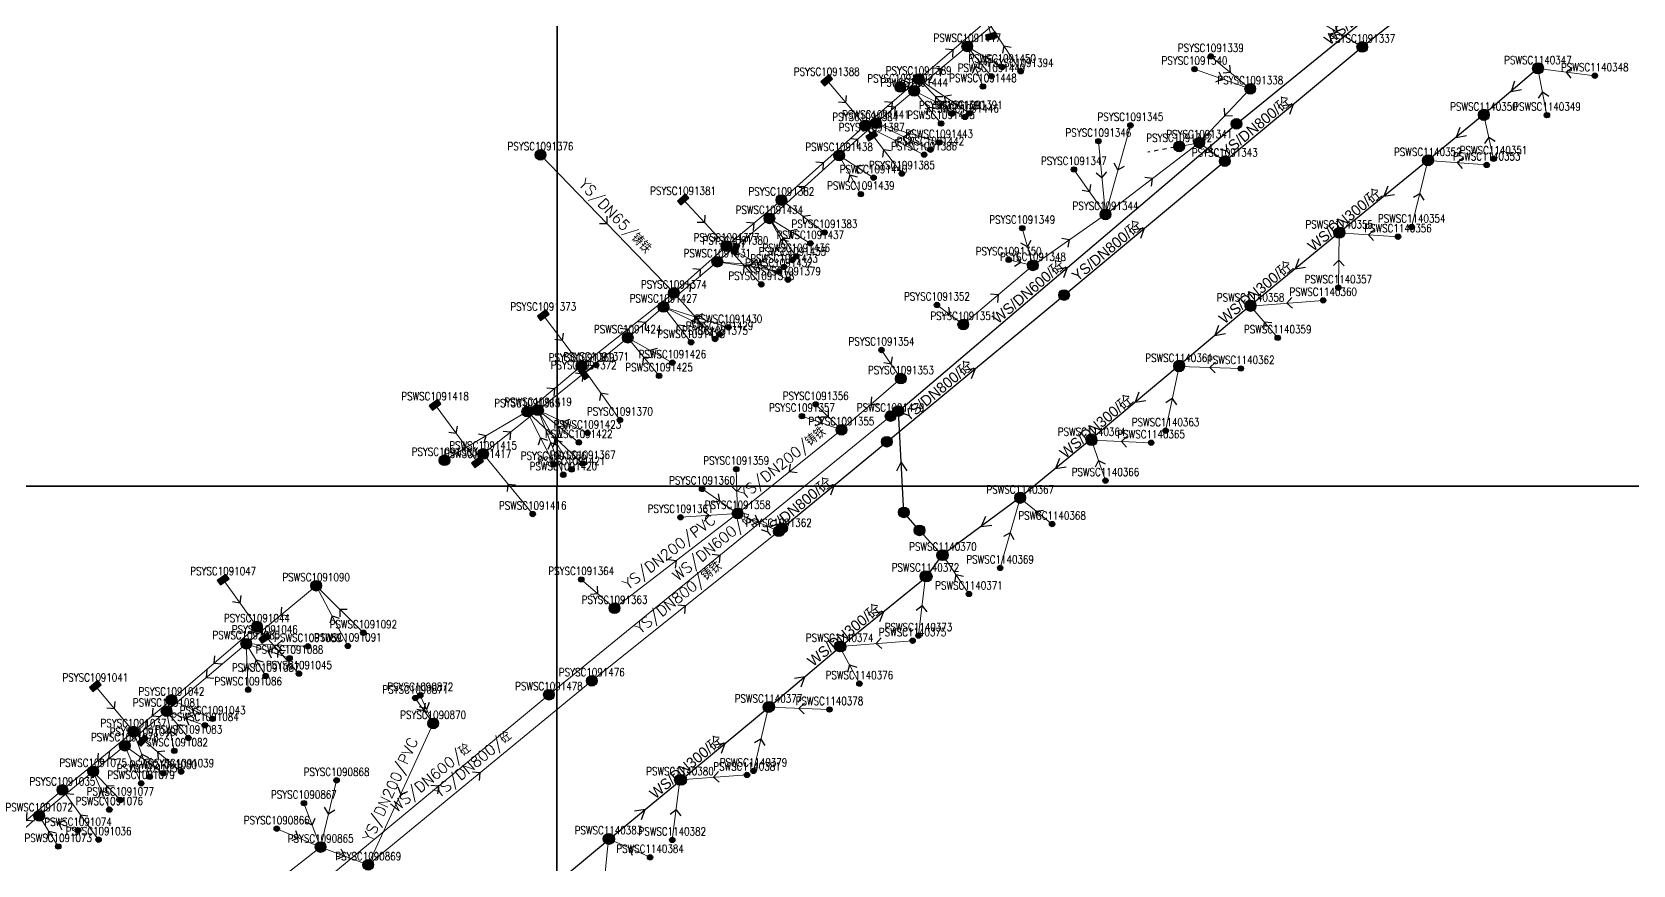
# Model space of a CAD drawing. Extents: x 3276 to 4026, y 1643 to 2176.
# Drawn here: x 3726.6 to 3876.6, y 1857.3 to 1935.4 of the extents above; entities that cross this region are included whole.
import ezdxf
from ezdxf.enums import TextEntityAlignment as Align

# ---------------------------------------------------------------- set-up
doc = ezdxf.new("R2010")
doc.units = 0
doc.linetypes.add('PDashed1', pattern=[3, 1, -1, 1])
doc.linetypes.add('PLine1', pattern=[200, 100, 100])
doc.layers.get('0').update_dxf_attribs({"linetype": 'CONTINUOUS'})
for name, color, linetype, true_color in [('WSANNEXE2', 7, 'CONTINUOUS', 0x7f0000), ('WSLINE', 7, 'CONTINUOUS', 0x7f0000), ('WSPOINT', 7, 'CONTINUOUS', 0x7f0000), ('WSPTEXT', 7, 'CONTINUOUS', 0x7f0000), ('WSZYTEXT', 7, 'CONTINUOUS', 0x7f0000), ('YSANNEXE2', 7, 'CONTINUOUS', 0x7f0000), ('YSLINE', 7, 'CONTINUOUS', 0x7f0000), ('YSPOINT', 7, 'CONTINUOUS', 0x7f0000), ('YSPTEXT', 7, 'CONTINUOUS', 0x7f0000), ('YSZYTEXT', 7, 'CONTINUOUS', 0x7f0000)]:
    doc.layers.add(name, color=color, linetype=linetype, true_color=true_color)
doc.layers.add('市政管线', color=3, linetype='CONTINUOUS')
doc.layers.add('接图表', color=7, linetype='CONTINUOUS')
doc.styles.add('bztxt', font='Romans.shx', dxfattribs={"bigfont": 'hztxt.shx'})
doc.styles.add('FZXDX', font='', dxfattribs={"width": 0.8})
doc.styles.add('pltxt', font='romans.shx', dxfattribs={"width": 0.8, "height": 0.75, "bigfont": 'hztxt.shx'})
doc.styles.get('FZXDX').set_extended_font_data('FZXiDengXian-Z06S')

# ---------------------------------------------------------------- blocks, each defined once
blk = doc.blocks.new('4301')
blk.add_hatch(color=255).paths.add_polyline_path([(-0.5, 0, 1), (0.5, 0, 1)])
for p, q in [((-0.5, 0), (0.5, 0)), ((0, 0.5), (0, -0.5))]:
    blk.add_line(p, q)
blk.add_circle((0, 0), 0.5)
blk = doc.blocks.new('4323')
blk.add_hatch(color=256).paths.add_polyline_path([(-0.25, 0, 1), (0.25, 0, 1)])
blk.add_circle((0, 0), 0.25)
blk = doc.blocks.new('4414')
blk.add_hatch(color=255).paths.add_polyline_path([(0.25, 0, 1), (-0.25, 0, 1)])
blk.add_circle((0, 0), 0.25)
blk = doc.blocks.new('4302')
blk.add_hatch(color=255).paths.add_polyline_path([(-0.25, 0.5), (-0.25, -0.5), (0.25, -0.5), (0.25, 0.5)])
for p, q in [((-0.25, 0.1665), (0.25, 0.1665)), ((-0.25, -0.1665), (0.25, -0.1665))]:
    blk.add_line(p, q)
blk.add_lwpolyline([(0.25, -0.5), (0.25, 0.5), (-0.25, 0.5), (-0.25, -0.5)], close=True)
blk = doc.blocks.new('4413')
h = blk.add_hatch(color=255)
edge = h.paths.add_edge_path()
edge.add_arc((0, 0), 0.5, 0, 360)
for p, q in [((0.5, 0), (0.8, 0)), ((1.2, 0), (1.6, 0)), ((2, 0), (2.4, 0)), ((2.8, 0), (3, 0))]:
    blk.add_line(p, q)
blk.add_circle((0, 0), 0.5)
blk.add_circle((0, 0), 0.5)
blk = doc.blocks.new('4308')
blk.add_hatch(color=255).paths.add_polyline_path([(-0.5, 0, 1), (0.5, 0, 1)])
for p, q in [((-0.5, 0), (0.5, 0)), ((0, 0.5), (0, -0.5))]:
    blk.add_line(p, q)
blk.add_circle((0, 0), 0.5)
blk = doc.blocks.new('4411')
blk.add_hatch(color=255).paths.add_polyline_path([(0.25, 0, 1), (-0.25, 0, 1)])
blk.add_circle((0, 0), 0.25)
blk = doc.blocks.new('4307')
blk.add_hatch(color=255).paths.add_polyline_path([(-0.5, 0, 1), (0.5, 0, 1)])
for p, q in [((-0.5, 0), (0.5, 0)), ((0, 0.5), (0, -0.5))]:
    blk.add_line(p, q)
blk.add_circle((0, 0), 0.5)
blk = doc.blocks.new('lx')
for q in [(-0.5, 0.5), (-0.5, -0.5)]:
    blk.add_line((0, 0), q)
blk = doc.blocks.new('4305')
blk.add_hatch(color=255).paths.add_polyline_path([(-0.5, 0, 1), (0.5, 0, 1)])
for p, q in [((-0.5, 0), (0.5, 0)), ((0, 0.5), (0, -0.5))]:
    blk.add_line(p, q)
blk.add_circle((0, 0), 0.5)
blk = doc.blocks.new('PSD')
for p, q in [((0, 0), (-0.866, 0.5)), ((-0.866, -0.5), (0, 0))]:
    blk.add_line(p, q)

msp = doc.modelspace()

# ---------------------------------------------------------------- linework, layer by layer
at = {"layer": 'WSLINE', "linetype": 'PLine1', "lineweight": 20, "ltscale": 0.5}
for p, q in [((3814.22, 1934.03, 1890.84), (3820.74, 1939.48, 1890.75)), ((3809.25, 1929.86, 1890.89), (3814.22, 1934.03, 1890.84)), ((3815.69, 1930.27, 1891.04), (3814.22, 1934.03, 1891.08)), ((3816.49, 1931.22, 1891.07), (3814.22, 1934.03, 1891.12)), ((3817.49, 1932.1, 1891.2), (3814.22, 1934.03, 1891.3)), ((3873.02, 1931.28, 1890.42), (3867.69, 1931.95, 1890.16)), ((3868.54, 1927.59, 1890.42), (3867.69, 1931.95, 1890.09)), ((3805.66, 1926.84, 1890.86), (3809.25, 1929.86, 1890.87)), ((3811.76, 1926.81, 1891.06), (3809.25, 1929.86, 1891.16)), ((3814.01, 1927.42, 1891.04), (3809.25, 1929.86, 1891.13)), ((3802.21, 1923.81, 1890.91), (3805.66, 1926.84, 1890.87)), ((3810.77, 1924.35, 1891.05), (3805.66, 1926.84, 1891.13)), ((3811.6, 1925.03, 1891.07), (3805.66, 1926.84, 1891.15)), ((3863.53, 1923.5, 1890.3), (3862.63, 1927.59, 1890.09)), ((3795.68, 1917.92, 1890.93), (3802.21, 1923.81, 1890.89)), ((3804.25, 1920.19, 1891.09), (3802.21, 1923.81, 1891.16)), ((3805.44, 1921.73, 1891.08), (3802.21, 1923.81, 1891.14)), ((3855.86, 1917.11, 1890.79), (3857.37, 1923.34, 1890.64)), ((3862.89, 1922.93, 1890.31), (3857.37, 1923.34, 1890.15)), ((3790.8, 1913.86, 1890.9), (3795.68, 1917.92, 1890.94)), ((3797.83, 1914.02, 1891.08), (3795.68, 1917.92, 1891.03)), ((3798.2, 1914.36, 1891.09), (3795.68, 1917.92, 1891.05)), ((3799.52, 1915.58, 1891.26), (3795.68, 1917.92, 1891.3)), ((3848.99, 1911.42, 1890.37), (3849.07, 1916.56, 1890.14)), ((3854.58, 1916.2, 1890.4), (3849.07, 1916.56, 1890.14)), ((3785.75, 1909.62, 1890.81), (3790.8, 1913.86, 1890.77)), ((3796.57, 1912.96, 1890.97), (3790.8, 1913.86, 1891.01)), ((3797.05, 1913.36, 1890.92), (3790.8, 1913.86, 1890.95)), ((3847.57, 1910.24, 1890.57), (3840.77, 1909.71, 1890.39)), ((3843.31, 1906.73, 1890.39), (3840.77, 1909.71, 1890.17)), ((3782.4, 1906.74, 1891.01), (3785.75, 1909.62, 1890.95)), ((3788.34, 1906.3, 1890.93), (3785.75, 1909.62, 1890.99)), ((3791.01, 1907.06, 1890.91), (3785.75, 1909.62, 1890.98)), ((3791.85, 1907.71, 1890.96), (3785.75, 1909.62, 1891.03)), ((3774, 1899.94, 1891), (3782.4, 1906.74, 1891.02)), ((3785.34, 1903.17, 1891.26), (3782.4, 1906.74, 1891.27)), ((3786.59, 1904.4, 1891.05), (3782.4, 1906.74, 1891.07)), ((3832.8, 1898.03, 1890.65), (3834.06, 1904.05, 1890.31)), ((3839.85, 1903.86, 1890.59), (3834.06, 1904.05, 1890.36)), ((3764.35, 1900.46, 1891.38), (3768.33, 1895.07, 1891.49)), ((3768.85, 1895.85, 1890.95), (3774, 1899.94, 1891.01)), ((3776.37, 1893.9, 1891.24), (3774, 1899.94, 1891.1)), ((3777.14, 1894.4, 1891.25), (3774, 1899.94, 1891.12)), ((3777.82, 1896.93, 1891.19), (3774, 1899.94, 1891.09)), ((3778.63, 1897.81, 1891.24), (3774, 1899.94, 1891.11)), ((3775.02, 1873.3, 1888.79), (3807.04, 1899.4, 1888.81)), ((3831.45, 1896.9, 1890.5), (3825.87, 1897.13, 1890.18)), ((3827.17, 1893.36, 1890.39), (3825.87, 1897.13, 1890.13)), ((3768.33, 1895.07, 1891.34), (3768.85, 1895.85, 1891.26)), ((3773.5, 1890.22, 1891.1), (3768.85, 1895.85, 1890.95)), ((3817.3, 1885.17, 1890.27), (3819.18, 1891.72, 1890.02)), ((3822.17, 1889.28, 1890.36), (3819.18, 1891.72, 1890.18)), ((3814.38, 1882.74, 1890.33), (3811.94, 1886.37, 1890.07)), ((3809.65, 1878.84, 1890.32), (3810.3, 1884.41, 1890.09)), ((3753.21, 1883.51, 1890.89), (3746.66, 1878.08, 1890.91)), ((3756.18, 1877.87, 1891.4), (3753.21, 1883.51, 1891.11)), ((3757.63, 1879.1, 1891.38), (3753.21, 1883.51, 1891.11)), ((3809.1, 1878.36, 1890.42), (3802.26, 1877.83, 1890.21)), ((3746.66, 1878.08, 1890.92), (3739.2, 1871.76, 1890.88)), ((3746.84, 1873.76, 1891.31), (3746.66, 1878.08, 1891.16)), ((3748.48, 1875.04, 1891.36), (3746.66, 1878.08, 1891.12)), ((3750.72, 1876.72, 1891.27), (3746.66, 1878.08, 1891.06)), ((3752.44, 1877.84, 1891.19), (3746.66, 1878.08, 1891.05)), ((3804.11, 1874.34, 1890.39), (3802.26, 1877.83, 1890.21)), ((3754.29, 1856.16, 1888.83), (3775.02, 1873.3, 1888.8)), ((3739.2, 1871.76, 1890.88), (3735.28, 1868.52, 1890.82)), ((3739.91, 1868.04, 1891.28), (3739.2, 1871.76, 1891.24)), ((3741.24, 1869.25, 1891.29), (3739.2, 1871.76, 1891.23)), ((3742.79, 1870.42, 1891.38), (3739.2, 1871.76, 1891.28)), ((3794.19, 1866.16, 1890.37), (3795.59, 1872.14, 1890.14)), ((3801.31, 1871.91, 1890.27), (3795.59, 1872.14, 1890.04)), ((3735.28, 1868.52, 1890.81), (3732.31, 1866.12, 1890.8)), ((3736.81, 1864.99, 1891.24), (3735.28, 1868.52, 1891.13)), ((3738.88, 1865.94, 1891.23), (3735.28, 1868.52, 1891.09)), ((3732.31, 1866.12, 1890.79), (3727.26, 1861.95, 1890.81)), ((3733.83, 1862.54, 1891.16), (3732.31, 1866.12, 1891.07)), ((3734.86, 1863.44, 1891.22), (3732.31, 1866.12, 1891.1)), ((3786.58, 1859.69, 1890.47), (3787.3, 1865.33, 1890.25)), ((3793.58, 1865.78, 1890.27), (3787.3, 1865.33, 1890)), ((3727.26, 1861.95, 1890.84), (3720.64, 1856.29, 1890.83)), ((3729.04, 1859.08, 1891.34), (3727.26, 1861.95, 1891.18)), ((3730.9, 1860.59, 1891.22), (3727.26, 1861.95, 1891.1)), ((3780.08, 1854.4, 1890.34), (3780.6, 1859.8, 1890.11)), ((3784.5, 1858.07, 1890.36), (3780.6, 1859.8, 1890.13))]:
    msp.add_line(p, q, dxfattribs=at)
at = {"layer": 'YSLINE', "linetype": 'PLine1', "lineweight": 20, "ltscale": 0.5}
for p, q in [((3846.58, 1936.73, 1891.21), (3851.23, 1933.98, 1890.89)), ((3809.67, 1930.97, 1890.85), (3816.08, 1936.47, 1890.81)), ((3819.22, 1931.7, 1891.33), (3816.08, 1936.47, 1891.52)), ((3816.47, 1934.98, 1891.54), (3816.08, 1936.47, 1891.49)), ((3837.04, 1933.09, 1891.89), (3840.74, 1930.06, 1891.46)), ((3801.05, 1930.86, 1891.45), (3804.66, 1926.62, 1891.38)), ((3804.66, 1926.62, 1890.9), (3809.67, 1930.97, 1890.86)), ((3807.94, 1930.23, 1887.6), (3809.67, 1930.97, 1891.46)), ((3812.78, 1927.72, 1891.12), (3809.67, 1930.97, 1891.24)), ((3814.45, 1927.75, 1891.16), (3809.67, 1930.97, 1891.26)), ((3835.51, 1931.9, 1891.85), (3840.74, 1930.06, 1891.42)), ((3840.74, 1930.06, 1891.25), (3835.96, 1925.01, 1891.1)), ((3796.8, 1919.64, 1890.99), (3804.66, 1926.62, 1890.88)), ((3808.09, 1922.11, 1891.16), (3804.66, 1926.62, 1891.16)), ((3810.18, 1923.88, 1891.24), (3804.66, 1926.62, 1891.25)), ((3805.26, 1925.65, 1891.51), (3804.66, 1926.62, 1891.45)), ((3829.51, 1926.63, 1892.09), (3827.17, 1918.29, 1891.72)), ((3826.51, 1925.15, 1891.98), (3827.17, 1918.29, 1891.48)), ((3827.17, 1918.29, 1891.11), (3835.96, 1925.01, 1891.1)), ((3834.08, 1924.66, 1891.81), (3835.96, 1925.01, 1891.63)), ((3835.96, 1925.01, 1891.08), (3838.35, 1923.28, 1890.83)), ((3774.23, 1923.87, 1887.42), (3786.73, 1910.94, 1891.55)), ((3824.21, 1922.5, 1891.99), (3827.17, 1918.29, 1891.45)), ((3787.59, 1919.7, 1891.45), (3791.66, 1915.33, 1891.36)), ((3791.66, 1915.33, 1890.87), (3796.8, 1919.64, 1891)), ((3800.84, 1916.6, 1891.28), (3796.8, 1919.64, 1891.35)), ((3820.37, 1913.52, 1891.2), (3827.17, 1918.29, 1891.14)), ((3819.37, 1917, 1892.1), (3820.37, 1913.52, 1891.52)), ((3786.73, 1910.94, 1890.92), (3791.66, 1915.33, 1890.9)), ((3794.92, 1911.74, 1891.27), (3791.66, 1915.33, 1891.21)), ((3797.42, 1912.17, 1891.2), (3791.66, 1915.33, 1891.24)), ((3792.5, 1915.05, 1891.4), (3791.66, 1915.33, 1891.38)), ((3813.85, 1907.98, 1891.35), (3820.37, 1913.52, 1891.2)), ((3818.1, 1914.04, 1891.85), (3820.37, 1913.52, 1891.34)), ((3778.08, 1904.1, 1890.99), (3786.73, 1910.94, 1890.93)), ((3790.59, 1906.61, 1891.24), (3786.73, 1910.94, 1891.27)), ((3811.38, 1909.81, 1891.9), (3813.85, 1907.98, 1891.41)), ((3774.49, 1908.85, 1891.43), (3778.08, 1904.1, 1891.4)), ((3806.18, 1905.59, 1891.9), (3808, 1902.91, 1891.36)), ((3772.99, 1899.82, 1890.99), (3778.08, 1904.1, 1891.02)), ((3779.45, 1904.18, 1891.51), (3778.08, 1904.1, 1891.46)), ((3781.67, 1899.04, 1891.39), (3778.08, 1904.1, 1891.31)), ((3778.28, 1903.38, 1891.54), (3779.45, 1904.18, 1891.51)), ((3808, 1902.91, 1891.29), (3802.43, 1898.11, 1891.37)), ((3765.24, 1895.26, 1887.42), (3772.99, 1899.82, 1891.39)), ((3775.47, 1894.89, 1891.32), (3772.99, 1899.82, 1891.17)), ((3778.18, 1894.96, 1891.35), (3772.99, 1899.82, 1891.26)), ((3798.73, 1899.39, 1891.81), (3802.43, 1898.11, 1891.32)), ((3800.02, 1900.49, 1891.9), (3802.43, 1898.11, 1891.37)), ((3802.43, 1898.11, 1891.24), (3792.7, 1890.28, 1891.37)), ((3792.57, 1894.43, 1891.86), (3792.7, 1890.28, 1891.4)), ((3789.37, 1892.58, 1891.84), (3792.7, 1890.28, 1891.4)), ((3781.17, 1881.4, 1891.26), (3792.7, 1890.28, 1891.29)), ((3787.35, 1889.92, 1891.67), (3792.7, 1890.28, 1891.25)), ((3792.7, 1890.28, 1891.21), (3796.56, 1888.61, 1891.04)), ((3779.04, 1874.6, 1889.62), (3796.56, 1888.61, 1889.56)), ((3744.5, 1884.08, 1891.4), (3747.66, 1879.68, 1891.38)), ((3778.05, 1884.09, 1891.37), (3781.17, 1881.4, 1891.28)), ((3747.66, 1879.68, 1890.98), (3739.65, 1872.81, 1890.92)), ((3751.6, 1875.28, 1891.46), (3747.66, 1879.68, 1891.33)), ((3748.4, 1878.61, 1891.44), (3747.66, 1879.68, 1891.41)), ((3732.52, 1874.11, 1891.46), (3736.09, 1869.84, 1891.4)), ((3758.09, 1857.36, 1889.79), (3779.04, 1874.6, 1889.61)), ((3739.65, 1872.81, 1890.92), (3736.09, 1869.84, 1890.92)), ((3743.51, 1871.04, 1891.43), (3739.65, 1872.81, 1891.28)), ((3762.5, 1872.99, 1891.67), (3764.17, 1870.61, 1891.15)), ((3762.97, 1873.24, 1891.27), (3764.17, 1870.61, 1891.19)), ((3736.09, 1869.84, 1890.91), (3729.43, 1864.38, 1890.86)), ((3737.62, 1865.61, 1891.36), (3736.09, 1869.84, 1891.24)), ((3740.56, 1866.09, 1891.33), (3736.09, 1869.84, 1891.22)), ((3736.95, 1869.02, 1891.37), (3736.09, 1869.84, 1891.4)), ((3764.17, 1870.61, 1891.19), (3758.09, 1857.36, 1891.16)), ((3755.12, 1865.27, 1891.86), (3753.63, 1859.03, 1891.27)), ((3729.43, 1864.38, 1890.85), (3722.73, 1858.72, 1890.88)), ((3732.82, 1859.72, 1891.42), (3729.43, 1864.38, 1891.29)), ((3752.06, 1863.14, 1891.84), (3753.63, 1859.03, 1891.35)), ((3749.52, 1860.74, 1891.77), (3753.63, 1859.03, 1891.29)), ((3744.95, 1852.23, 1891.27), (3753.63, 1859.03, 1891.26)), ((3753.63, 1859.03, 1891.26), (3758.09, 1857.36, 1891.24))]:
    msp.add_line(p, q, dxfattribs=at)
at = {"layer": '市政管线', "linetype": 'PLine1'}
for p, q in [((3839.45, 1926.78), (3870.17, 1951.81)), ((3851.23, 1933.98), (3870.5, 1949.35)), ((3838.35, 1923.28), (3851.23, 1933.98)), ((3867.7, 1932), (3862.63, 1927.65)), ((3807.77, 1899.87), (3839.45, 1926.78)), ((3862.63, 1927.65), (3857.41, 1923.38)), ((3823.29, 1910.74), (3838.35, 1923.28)), ((3857.41, 1923.38), (3849.11, 1916.6)), ((3849.11, 1916.6), (3840.76, 1909.77)), ((3806.68, 1897), (3823.29, 1910.74)), ((3840.76, 1909.77), (3834.07, 1904.14)), ((3834.07, 1904.14), (3825.84, 1897.23)), ((3808.28, 1890.38), (3807.77, 1899.87)), ((3796.88, 1888.9), (3806.68, 1897)), ((3825.84, 1897.23), (3819.17, 1891.77)), ((3819.17, 1891.77), (3811.87, 1886.37)), ((3809.75, 1888.69), (3808.28, 1890.38)), ((3811.87, 1886.37), (3809.75, 1888.69)), ((3810.42, 1884.38), (3811.87, 1886.37)), ((3802.35, 1877.8), (3810.42, 1884.38)), ((3795.66, 1872.17), (3802.35, 1877.8)), ((3787.42, 1865.33), (3795.66, 1872.17)), ((3780.66, 1859.78), (3787.42, 1865.33)), ((3772.38, 1852.91), (3780.66, 1859.78))]:
    msp.add_line(p, q, dxfattribs=at)
at = {"layer": '接图表'}
for points in [[(3525.78, 1892.82), (3775.78, 1892.82), (3775.78, 2142.82), (3525.78, 2142.82)], [(3775.78, 1892.82), (4025.78, 1892.82), (4025.78, 2142.82), (3775.78, 2142.82)], [(3525.77, 1642.82), (3775.77, 1642.82), (3775.77, 1892.82), (3525.77, 1892.82)], [(3775.77, 1642.82), (4025.77, 1642.82), (4025.77, 1892.82), (3775.77, 1892.82)]]:
    msp.add_lwpolyline(points, close=True, dxfattribs=at)

# ---------------------------------------------------------------- block references
at = {"layer": 'WSANNEXE2', "linetype": 'PLine1'}
for p, rotation in [((3811.74, 1931.94, 1890.89), 39.97018833893178), ((3814.96, 1932.15, 1891.04), 111.3638729621917), ((3815.36, 1932.62, 1891.07), 129.0063696038007), ((3815.86, 1933.06, 1891.2), 149.438280019678), ((3870.35, 1931.61, 1890.42), 172.8387762988262), ((3868.11, 1929.77, 1890.42), 101.1401687333743), ((3807.46, 1928.35, 1890.86), 40.08564547771734), ((3810.51, 1928.33, 1891.06), 129.4773901202909), ((3811.63, 1928.64, 1891.04), 152.8853033752408), ((3808.63, 1925.94, 1891.07), 163.007694635671), ((3803.94, 1925.32, 1890.91), 41.35082295218631), ((3808.22, 1925.6, 1891.05), 154.0141839906885), ((3863.08, 1925.54, 1890.3), 102.4398330670077), ((3803.83, 1922.77, 1891.08), 147.265744632526), ((3860.13, 1923.14, 1890.31), 175.713467538273), ((3803.23, 1922, 1891.09), 119.4162035358067), ((3798.94, 1920.86, 1890.93), 41.99417876015318), ((3856.62, 1920.23, 1890.79), 76.40732747865718), ((3797.6, 1916.75, 1891.26), 148.6193896436151), ((3793.24, 1915.89, 1890.9), 39.79115710408203), ((3796.75, 1915.97, 1891.08), 118.9322241932332), ((3796.94, 1916.14, 1891.09), 125.3789530585434), ((3851.83, 1916.38, 1890.4), 176.2451335305919), ((3793.68, 1913.41, 1890.97), 171.1619546280723), ((3793.92, 1913.61, 1890.92), 175.4080044557047), ((3849.03, 1913.99, 1890.37), 89.1717362174813), ((3788.28, 1911.74, 1890.81), 40.06222358422984), ((3844.17, 1909.98, 1890.57), 184.5333046813782), ((3784.08, 1908.18, 1891.01), 40.63242880904155), ((3787.05, 1907.96, 1890.93), 127.9047345462853), ((3788.38, 1908.34, 1890.91), 154.0595303886309), ((3788.8, 1908.67, 1890.96), 162.6574211467016), ((3842.04, 1908.22, 1890.39), 130.5157059238005), ((3783.87, 1904.95, 1891.26), 129.3869488700072), ((3784.5, 1905.57, 1891.05), 150.7743675284719), ((3778.2, 1903.34, 1891), 38.9830742900153), ((3836.96, 1903.96, 1890.59), 178.125040531536), ((3833.43, 1901.04, 1890.65), 78.22645683423681), ((3776.32, 1898.87, 1891.24), 155.2300167141636), ((3766.34, 1897.76, 1891.38), 306.4942000941656), ((3771.43, 1897.89, 1890.95), 38.52935929627011), ((3775.91, 1898.43, 1891.19), 141.6779545138262), ((3775.19, 1896.92, 1891.24), 111.4277817028978), ((3775.57, 1897.17, 1891.25), 119.5095272218556), ((3828.66, 1897.01, 1890.5), 177.6326909351901), ((3826.52, 1895.25, 1890.39), 109.0205101882238), ((3771.18, 1893.03, 1891.1), 129.5668430208314), ((3820.67, 1890.5, 1890.36), 140.8401281922315), ((3818.24, 1888.45, 1890.27), 74.00686754735632), ((3791.03, 1886.35, 1888.79), 39.18777484857874), ((3813.16, 1884.55, 1890.33), 123.8119237266347), ((3749.94, 1880.79, 1890.89), 219.6717603655109), ((3755.42, 1881.3, 1891.38), 135.0683275991304), ((3809.98, 1881.63, 1890.32), 83.31419240591244), ((3754.7, 1880.69, 1891.4), 117.7726618665923), ((3749.55, 1877.96, 1891.19), 177.6955684655366), ((3805.68, 1878.1, 1890.42), 184.5179428879493), ((3747.57, 1876.56, 1891.36), 120.9448945019967), ((3748.69, 1877.4, 1891.27), 161.5727194387712), ((3742.93, 1874.92, 1890.92), 220.2722069922915), ((3746.75, 1875.92, 1891.31), 92.36899812451922), ((3803.19, 1876.09, 1890.39), 117.9973912051644), ((3798.45, 1872.02, 1890.27), 177.697241693289), ((3737.24, 1870.14, 1890.88), 219.5943082491256), ((3740.22, 1870.51, 1891.29), 129.0810513606212), ((3741, 1871.09, 1891.38), 159.4591980378866), ((3739.56, 1869.9, 1891.28), 100.7634600328838), ((3794.89, 1869.15, 1890.37), 76.81163881682491), ((3733.79, 1867.32, 1890.81), 218.8942041693259), ((3736.04, 1866.75, 1891.24), 113.4416033410408), ((3737.08, 1867.23, 1891.23), 144.4503979411713), ((3729.79, 1864.04, 1890.79), 219.6436037495105), ((3733.58, 1864.78, 1891.22), 133.5231025202385), ((3764.66, 1864.73, 1888.83), 39.58700550312623), ((3790.44, 1865.56, 1890.27), 184.0985290914606), ((3733.07, 1864.33, 1891.16), 112.9884121728634), ((3729.08, 1861.27, 1891.22), 159.5178977209945), ((3786.94, 1862.51, 1890.47), 82.81360014903956), ((3728.15, 1860.51, 1891.34), 121.753320165585), ((3782.55, 1858.93, 1890.36), 156.1527449055859)]:
    msp.add_blockref('lx', p, dxfattribs=dict(at, rotation=rotation))
at = {"layer": 'WSPOINT', "linetype": 'PLine1'}
for name, p in [('4301', (3814.22, 1934.03, 1891.78)), ('4414', (3817.49, 1932.1, 1891.5)), ('4301', (3867.69, 1931.95, 1891.14)), ('4414', (3816.49, 1931.22, 1891.5)), ('4414', (3873.02, 1931.28, 1891.07)), ('4301', (3809.25, 1929.86, 1891.79)), ('4414', (3815.69, 1930.27, 1891.5)), ('4414', (3814.01, 1927.42, 1891.51)), ('4301', (3862.63, 1927.59, 1891.14)), ('4414', (3868.54, 1927.59, 1891.07)), ('4301', (3805.66, 1926.84, 1891.77)), ('4414', (3811.76, 1926.81, 1891.51)), ('4414', (3811.6, 1925.03, 1891.53)), ('4301', (3802.21, 1923.81, 1891.77)), ('4414', (3810.77, 1924.35, 1891.53)), ('4301', (3857.37, 1923.34, 1891.13)), ('4414', (3862.89, 1922.93, 1891.06)), ('4414', (3863.53, 1923.5, 1891.05)), ('4414', (3805.44, 1921.73, 1891.54)), ('4414', (3804.25, 1920.19, 1891.54)), ('4301', (3795.68, 1917.92, 1891.76)), ('4414', (3855.86, 1917.11, 1891.04)), ('4414', (3799.52, 1915.58, 1891.55)), ('4301', (3849.07, 1916.56, 1891.18)), ('4414', (3854.58, 1916.2, 1891.05)), ('4301', (3790.8, 1913.86, 1891.75)), ('4414', (3797.83, 1914.02, 1891.55)), ('4414', (3798.2, 1914.36, 1891.55)), ('4414', (3796.57, 1912.96, 1891.56)), ('4414', (3797.05, 1913.36, 1891.55)), ('4414', (3848.99, 1911.42, 1891.02)), ('4301', (3785.75, 1909.62, 1891.79)), ('4301', (3840.77, 1909.71, 1891.12)), ('4414', (3847.57, 1910.24, 1891.02)), ('4301', (3782.4, 1906.74, 1891.79)), ('4414', (3791.01, 1907.06, 1891.57)), ('4414', (3791.85, 1907.71, 1891.57)), ('4414', (3843.31, 1906.73, 1891.04)), ('4414', (3788.34, 1906.3, 1891.58)), ('4414', (3786.59, 1904.4, 1891.6)), ('4301', (3834.06, 1904.05, 1891.11)), ('4414', (3839.85, 1903.86, 1891.04)), ('4414', (3785.34, 1903.17, 1891.62)), ('4301', (3774, 1899.94, 1891.8)), ('4301', (3807.04, 1899.4, 1891.96)), ('4414', (3778.63, 1897.81, 1891.66)), ('4414', (3832.8, 1898.03, 1891.1)), ('4301', (3768.85, 1895.85, 1891.76)), ('4414', (3777.82, 1896.93, 1891.67)), ('4301', (3825.87, 1897.13, 1891.13)), ('4414', (3831.45, 1896.9, 1891.05)), ('4414', (3776.37, 1893.9, 1891.69)), ('4414', (3777.14, 1894.4, 1891.69)), ('4414', (3827.17, 1893.36, 1891.04)), ('4301', (3819.18, 1891.72, 1891.15)), ('4414', (3773.5, 1890.22, 1891.71)), ('4414', (3822.17, 1889.28, 1891.01)), ('4301', (3811.94, 1886.37, 1891.09)), ('4301', (3810.3, 1884.41, 1891.16)), ('4414', (3817.3, 1885.17, 1891.02)), ('4301', (3753.21, 1883.51, 1891.74)), ('4414', (3814.38, 1882.74, 1891.06)), ('4301', (3746.66, 1878.08, 1891.79)), ('4414', (3757.63, 1879.1, 1891.86)), ('4301', (3802.26, 1877.83, 1891.16)), ('4411', (3809.1, 1878.36, 1891.07)), ('4414', (3809.65, 1878.84, 1891.07)), ('4414', (3750.72, 1876.72, 1891.88)), ('4414', (3752.44, 1877.84, 1891.77)), ('4414', (3756.18, 1877.87, 1891.88)), ('4414', (3748.48, 1875.04, 1891.88)), ('4414', (3746.84, 1873.76, 1891.79)), ('4301', (3775.02, 1873.3, 1891.9)), ('4414', (3804.11, 1874.34, 1891.04)), ('4301', (3739.2, 1871.76, 1891.8)), ('4301', (3795.59, 1872.14, 1891.09)), ('4414', (3801.31, 1871.91, 1891.02)), ('4414', (3742.79, 1870.42, 1891.76)), ('4414', (3741.24, 1869.25, 1891.72)), ('4301', (3735.28, 1868.52, 1891.75)), ('4414', (3739.91, 1868.04, 1891.72)), ('4301', (3732.31, 1866.12, 1891.73)), ('4414', (3738.88, 1865.94, 1891.75)), ('4414', (3794.19, 1866.16, 1891.02)), ('4414', (3736.81, 1864.99, 1891.72)), ('4301', (3787.3, 1865.33, 1891.1)), ('4414', (3793.58, 1865.78, 1891.02)), ('4414', (3734.86, 1863.44, 1891.73)), ('4301', (3727.26, 1861.95, 1891.76)), ('4414', (3733.83, 1862.54, 1891.73)), ('4414', (3730.9, 1860.59, 1891.74)), ('4301', (3780.6, 1859.8, 1891.1)), ('4414', (3729.04, 1859.08, 1891.77)), ('4414', (3786.58, 1859.69, 1891.02)), ('4414', (3784.5, 1858.07, 1891.01))]:
    msp.add_blockref(name, p, dxfattribs=at)
for p, rotation in [((3764.35, 1900.46, 1891.75), 126.4942000941656), ((3768.33, 1895.07, 1891.76), 306.4942000941656)]:
    msp.add_blockref('4302', p, dxfattribs=dict(at, rotation=rotation))
at = {"layer": 'YSANNEXE2', "linetype": 'PLine1'}
for p, rotation in [((3848.91, 1935.35, 1891.21), 329.3225382497785), ((3812.88, 1933.72, 1890.85), 40.64770451080302), ((3817.65, 1934.09, 1891.33), 123.403892305716), ((3838.89, 1931.58, 1891.89), 320.6474156047726), ((3808.81, 1930.6, 1887.6), 22.89721197784873), ((3838.12, 1930.98, 1891.85), 340.6813864867042), ((3802.85, 1928.74, 1891.45), 310.4712820796796), ((3807.17, 1928.79, 1890.9), 40.92826997181962), ((3811.23, 1929.34, 1891.12), 133.7187680816939), ((3812.06, 1929.36, 1891.16), 146.1192416639547), ((3838.35, 1927.53, 1891.25), 226.6076694736544), ((3806.38, 1924.36, 1891.16), 127.3041293396554), ((3807.42, 1925.25, 1891.24), 153.6415581478763), ((3837.15, 1924.14, 1891.08), 324.1363824898409), ((3800.73, 1923.13, 1890.99), 41.60175019385344), ((3826.84, 1921.72, 1891.98), 275.5272684856386), ((3828.34, 1922.46, 1892.09), 254.3114872260291), ((3831.56, 1921.65, 1891.11), 37.38536310248347), ((3825.69, 1920.4, 1891.99), 305.0975853418427), ((3780.48, 1917.41, 1887.42), 314.0475277861065), ((3789.63, 1917.52, 1891.45), 313.0299026638088), ((3794.23, 1917.48, 1890.87), 40.00990453500682), ((3798.82, 1918.12, 1891.28), 143.0975423510338), ((3819.87, 1915.26, 1892.1), 285.9838800825734), ((3823.77, 1915.91, 1891.2), 35.04377695616141), ((3794.54, 1913.75, 1891.2), 151.2752969820032), ((3819.23, 1913.78, 1891.85), 347.1601725749719), ((3789.2, 1913.14, 1890.92), 41.63732708983638), ((3793.29, 1913.53, 1891.27), 132.2190710101778), ((3817.11, 1910.75, 1891.35), 40.3922497202312), ((3788.66, 1908.78, 1891.24), 131.6415951252525), ((3812.61, 1908.9, 1891.9), 323.4218683109905), ((3776.28, 1906.48, 1891.43), 307.1059196836141), ((3782.41, 1907.52, 1890.99), 38.3633551688127), ((3807.09, 1904.25, 1891.9), 304.1784406690035), ((3775.54, 1901.96, 1890.99), 40.08096960030637), ((3779.87, 1901.57, 1891.39), 125.3792371092139), ((3805.21, 1900.51, 1891.29), 220.7249062708451), ((3800.58, 1898.75, 1891.81), 340.9794786573544), ((3801.22, 1899.3, 1891.9), 315.3580075393689), ((3769.11, 1897.54, 1887.42), 30.44485458690631), ((3775.59, 1897.39, 1891.35), 136.9091688307825), ((3774.23, 1897.35, 1891.32), 116.7084936225823), ((3797.57, 1894.2, 1891.24), 218.8687012355951), ((3791.04, 1891.43, 1891.84), 325.4280690491835), ((3792.64, 1892.35, 1891.86), 271.8289063942671), ((3790.03, 1890.1, 1891.67), 3.839235145455069), ((3794.63, 1889.45, 1891.21), 336.6740682745494), ((3786.94, 1885.84, 1891.26), 37.58983976430364), ((3779.61, 1882.75, 1891.37), 319.2127299902799), ((3746.08, 1881.88, 1891.4), 305.7235785430772), ((3787.8, 1881.61, 1889.62), 38.63712941018427), ((3743.66, 1876.24, 1890.98), 220.6446260587038), ((3749.63, 1877.48, 1891.46), 131.8858395529513), ((3734.3, 1871.97, 1891.46), 309.8955633684888), ((3741.58, 1871.92, 1891.43), 155.4425262804142), ((3763.33, 1871.8, 1891.67), 305.0484471651333), ((3763.57, 1871.93, 1891.27), 294.4787545565706), ((3737.87, 1871.32, 1890.92), 219.8534109926529), ((3732.76, 1867.11, 1890.91), 219.3130520552872), ((3736.86, 1867.72, 1891.36), 109.9465598176059), ((3738.33, 1867.97, 1891.33), 140.1003797691042), ((3768.56, 1865.98, 1889.79), 39.46702545575042), ((3761.13, 1863.98, 1891.19), 245.3796232342323), ((3726.08, 1861.55, 1890.85), 220.2360747866267), ((3731.12, 1862.05, 1891.42), 126.0410375854243), ((3752.84, 1861.09, 1891.84), 290.9953325159077), ((3754.37, 1862.15, 1891.86), 256.615638767984), ((3751.57, 1859.89, 1891.77), 337.5396843786429), ((3755.86, 1858.2, 1891.26), 339.405584664156)]:
    msp.add_blockref('lx', p, dxfattribs=dict(at, rotation=rotation))
at = {"layer": 'YSPOINT', "linetype": 'PLine1'}
for name, p, rotation in [('4302', (3816.47, 1934.98, 1891.81), 284.6677894749367), ('4302', (3801.05, 1930.86, 1891.75), 130.4712820796796), ('4302', (3805.26, 1925.65, 1891.75), 301.7217001082227), ('4413', (3834.08, 1924.66, 1891.98), 190.5064224656382), ('4302', (3787.59, 1919.7, 1891.75), 133.0299026638088), ('4302', (3792.5, 1915.05, 1891.73), 341.4529264941286), ('4302', (3774.49, 1908.85, 1891.79), 127.1059196836141), ('4302', (3778.28, 1903.38, 1891.77), 214.1180641258346), ('4302', (3744.5, 1884.08, 1891.78), 125.7235785430772), ('4302', (3748.4, 1878.61, 1891.78), 304.44503927004), ('4302', (3732.52, 1874.11, 1891.77), 129.8955633684889), ('4302', (3736.95, 1869.02, 1891.72), 316.3073387218175)]:
    msp.add_blockref(name, p, dxfattribs=dict(at, rotation=rotation))
for name, p in [('4307', (3851.23, 1933.98, 1891.59)), ('4323', (3837.04, 1933.09, 1892.27)), ('4308', (3807.94, 1930.23, 1891.85)), ('4301', (3809.67, 1930.97, 1891.79)), ('4323', (3819.22, 1931.7, 1891.5)), ('4323', (3835.51, 1931.9, 1892.27)), ('4301', (3840.74, 1930.06, 1892.07)), ('4414', (3812.78, 1927.72, 1891.51)), ('4323', (3814.45, 1927.75, 1891.51)), ('4301', (3804.66, 1926.62, 1891.78)), ('4323', (3829.51, 1926.63, 1892.23)), ('4414', (3826.51, 1925.15, 1892.26)), ('4301', (3835.96, 1925.01, 1891.93)), ('4308', (3774.23, 1923.87, 1891.83)), ('4414', (3810.18, 1923.88, 1891.53)), ('4307', (3838.35, 1923.28, 1891.58)), ('4323', (3808.09, 1922.11, 1891.53)), ('4323', (3824.21, 1922.5, 1892.28)), ('4301', (3796.8, 1919.64, 1891.79)), ('4301', (3827.17, 1918.29, 1891.98)), ('4323', (3819.37, 1917, 1892.27)), ('4301', (3791.66, 1915.33, 1891.73)), ('4323', (3800.84, 1916.6, 1891.54)), ('4323', (3818.1, 1914.04, 1892.27)), ('4301', (3820.37, 1913.52, 1891.9)), ('4301', (3786.73, 1910.94, 1891.77)), ('4414', (3794.92, 1911.74, 1891.56)), ('4323', (3797.42, 1912.17, 1891.55)), ('4323', (3811.38, 1909.81, 1892.27)), ('4301', (3813.85, 1907.98, 1891.97)), ('4323', (3790.59, 1906.61, 1891.57)), ('4323', (3806.18, 1905.59, 1892.27)), ('4301', (3778.08, 1904.1, 1891.77)), ('4411', (3779.45, 1904.18, 1891.76)), ('4301', (3808, 1902.91, 1891.97)), ('4323', (3800.02, 1900.49, 1892.27)), ('4301', (3772.99, 1899.82, 1891.75)), ('4323', (3781.67, 1899.04, 1891.65)), ('4323', (3798.73, 1899.39, 1892.23)), ('4301', (3802.43, 1898.11, 1891.96)), ('4308', (3765.24, 1895.26, 1891.77)), ('4414', (3775.47, 1894.89, 1891.7)), ('4323', (3778.18, 1894.96, 1891.69)), ('4323', (3792.57, 1894.43, 1892.22)), ('4414', (3789.37, 1892.58, 1892.21)), ('4323', (3787.35, 1889.92, 1892.21)), ('4301', (3792.7, 1890.28, 1891.97)), ('4307', (3796.56, 1888.61, 1891.79)), ('4323', (3778.05, 1884.09, 1891.74)), ('4301', (3781.17, 1881.4, 1891.82)), ('4301', (3747.66, 1879.68, 1891.8)), ('4323', (3751.6, 1875.28, 1891.79)), ('4301', (3779.04, 1874.6, 1891.66)), ('4301', (3739.65, 1872.81, 1891.79)), ('4323', (3762.5, 1872.99, 1892.14)), ('4323', (3762.97, 1873.24, 1891.71)), ('4323', (3743.51, 1871.04, 1891.79)), ('4301', (3764.17, 1870.61, 1891.79)), ('4301', (3736.09, 1869.84, 1891.8)), ('4323', (3740.56, 1866.09, 1891.77)), ('4301', (3729.43, 1864.38, 1891.74)), ('4414', (3737.62, 1865.61, 1891.75)), ('4323', (3755.12, 1865.27, 1892.26)), ('4414', (3752.06, 1863.14, 1892.24)), ('4323', (3749.52, 1860.74, 1892.27)), ('4323', (3732.82, 1859.72, 1891.76)), ('4301', (3753.63, 1859.03, 1891.93)), ('4301', (3758.09, 1857.36, 1891.77))]:
    msp.add_blockref(name, p, dxfattribs=at)
at = {"layer": '市政管线', "linetype": 'PLine1'}
for p in [(3851.23, 1933.98), (3867.7, 1932), (3862.63, 1927.65), (3839.45, 1926.78), (3838.35, 1923.28), (3857.41, 1923.38), (3849.11, 1916.6), (3823.29, 1910.74), (3840.76, 1909.77), (3834.07, 1904.14), (3807.77, 1899.87), (3825.84, 1897.23), (3806.68, 1897), (3819.17, 1891.77), (3808.28, 1890.38), (3796.88, 1888.9), (3809.75, 1888.69), (3811.87, 1886.37), (3810.42, 1884.38), (3802.35, 1877.8), (3795.66, 1872.17), (3787.42, 1865.33), (3780.66, 1859.78)]:
    msp.add_blockref('4305', p, dxfattribs=at)
at = {"layer": '市政管线', "color": 3, "linetype": 'PDashed1'}
for p, rotation in [((3865.17, 1929.82), 220.617109087508), ((3844.79, 1928.63), 39.71442586589182), ((3860.02, 1925.51), 219.2392302216868), ((3853.26, 1919.99), 219.247650763574), ((3830.82, 1917.01), 39.78647710271835), ((3823.61, 1913.32), 40.34757470455964), ((3844.93, 1913.18), 219.2894068657901), ((3837.42, 1906.96), 220.0734476771679), ((3814.98, 1903.87), 39.59770002533008), ((3829.96, 1900.69), 220.0204676176808), ((3808.03, 1895.12), 93.08950051838248), ((3822.5, 1894.5), 219.274439300494), ((3801.78, 1892.95), 39.57129989866608), ((3815.52, 1889.07), 216.527728046032), ((3806.39, 1881.09), 39.18329796062096), ((3799, 1874.98), 40.06294848427695), ((3791.54, 1868.75), 39.72262420599375), ((3784.04, 1862.56), 39.35854005835774)]:
    msp.add_blockref('PSD', p, dxfattribs=dict(at, rotation=rotation))

# ---------------------------------------------------------------- texts
at = {"layer": 'WSPTEXT', "linetype": 'PLine1', "style": 'pltxt', "width": 0.8}
for s, p in [('PSWSC1091447', (3814.22, 1934.83, 1891.78)), ('PSWSC1091449', (3816.49, 1932.02, 1891.5)), ('PSWSC1091450', (3817.49, 1932.9, 1891.5)), ('PSWSC1140347', (3867.69, 1932.75, 1891.14)), ('PSWSC1140348', (3873.02, 1932.08, 1891.07)), ('PSWSC1091444', (3809.25, 1930.66, 1891.79)), ('PSWSC1091448', (3815.69, 1931.07, 1891.5)), ('PSWSC1091441', (3805.66, 1927.64, 1891.77)), ('PSWSC1091445', (3811.76, 1927.61, 1891.51)), ('PSWSC1091446', (3814.01, 1928.22, 1891.51)), ('PSWSC1140350', (3862.63, 1928.39, 1891.14)), ('PSWSC1140349', (3868.54, 1928.39, 1891.07)), ('PSWSC1091443', (3811.6, 1925.83, 1891.53)), ('PSWSC1091438', (3802.21, 1924.61, 1891.77)), ('PSWSC1091442', (3810.77, 1925.15, 1891.53)), ('PSWSC1140351', (3863.53, 1924.3, 1891.05)), ('PSWSC1140352', (3857.37, 1924.14, 1891.13)), ('PSWSC1140353', (3862.89, 1923.73, 1891.06)), ('PSWSC1091440', (3805.44, 1922.53, 1891.54)), ('PSWSC1091439', (3804.25, 1920.99, 1891.54)), ('PSWSC1091434', (3795.68, 1918.72, 1891.76)), ('PSWSC1140355', (3849.07, 1917.36, 1891.18)), ('PSWSC1140356', (3854.58, 1917, 1891.05)), ('PSWSC1140354', (3855.86, 1917.91, 1891.04)), ('PSWSC1091437', (3799.52, 1916.38, 1891.55)), ('PSWSC1091431', (3790.8, 1914.66, 1891.75)), ('PSWSC1091433', (3797.05, 1914.16, 1891.55)), ('PSWSC1091435', (3797.83, 1914.82, 1891.55)), ('PSWSC1091436', (3798.2, 1915.16, 1891.55)), ('PSWSC1091432', (3796.57, 1913.76, 1891.56)), ('PSWSC1140360', (3847.57, 1911.04, 1891.02)), ('PSWSC1140357', (3848.99, 1912.22, 1891.02)), ('PSWSC1091427', (3785.75, 1910.42, 1891.79)), ('PSWSC1140358', (3840.77, 1910.51, 1891.12)), ('PSWSC1091429', (3791.01, 1907.86, 1891.57)), ('PSWSC1091430', (3791.85, 1908.51, 1891.57)), ('PSWSC1091424', (3782.4, 1907.54, 1891.79)), ('PSWSC1091428', (3788.34, 1907.1, 1891.58)), ('PSWSC1140359', (3843.31, 1907.53, 1891.04)), ('PSWSC1091426', (3786.59, 1905.2, 1891.6)), ('PSWSC1140361', (3834.06, 1904.85, 1891.11)), ('PSWSC1091425', (3785.34, 1903.97, 1891.62)), ('PSWSC1140362', (3839.85, 1904.66, 1891.04)), ('PSWSC1091418', (3764.35, 1901.26, 1891.75)), ('PSWSC1091419', (3774, 1900.74, 1891.8)), ('PSWSC1091479', (3807.04, 1900.2, 1891.96)), ('PSWSC1140363', (3832.8, 1898.83, 1891.1)), ('PSWSC1091422', (3777.82, 1897.73, 1891.67)), ('PSWSC1091423', (3778.63, 1898.61, 1891.66)), ('PSWSC1140364', (3825.87, 1897.93, 1891.13)), ('PSWSC1140365', (3831.45, 1897.7, 1891.05)), ('PSWSC1091417', (3768.33, 1895.87, 1891.76)), ('PSWSC1091415', (3768.85, 1896.65, 1891.76)), ('PSWSC1091420', (3776.37, 1894.7, 1891.69)), ('PSWSC1091421', (3777.14, 1895.2, 1891.69)), ('PSWSC1140366', (3827.17, 1894.16, 1891.04)), ('PSWSC1140367', (3819.18, 1892.52, 1891.15)), ('PSWSC1091416', (3773.5, 1891.02, 1891.71)), ('PSWSC1140368', (3822.17, 1890.08, 1891.01)), ('PSWSC1140370', (3811.94, 1887.17, 1891.09)), ('PSWSC1140369', (3817.3, 1885.97, 1891.02)), ('PSWSC1091090', (3753.21, 1884.31, 1891.74)), ('PSWSC1140372', (3810.3, 1885.21, 1891.16)), ('PSWSC1140371', (3814.38, 1883.54, 1891.06)), ('PSWSC1091092', (3757.63, 1879.9, 1891.86)), ('PSWSC1140373', (3809.65, 1879.64, 1891.07)), ('PSWSC1091085', (3746.66, 1878.88, 1891.79)), ('PSWSC1091089', (3752.44, 1878.64, 1891.77)), ('PSWSC1091091', (3756.18, 1878.67, 1891.88)), ('PSWSC1140374', (3802.26, 1878.63, 1891.16)), ('PSWSC1140375', (3809.1, 1879.16, 1891.07)), ('PSWSC1091088', (3750.72, 1877.52, 1891.88)), ('PSWSC1091087', (3748.48, 1875.84, 1891.88)), ('PSWSC1140376', (3804.11, 1875.14, 1891.04)), ('PSWSC1091086', (3746.84, 1874.56, 1891.79)), ('PSWSC1091478', (3775.02, 1874.1, 1891.9)), ('PSWSC1091081', (3739.2, 1872.56, 1891.8)), ('PSWSC1140377', (3795.59, 1872.94, 1891.09)), ('PSWSC1140378', (3801.31, 1872.71, 1891.02)), ('PSWSC1091084', (3742.79, 1871.22, 1891.76)), ('PSWSC1091078', (3735.28, 1869.32, 1891.75)), ('PSWSC1091082', (3739.91, 1868.84, 1891.72)), ('PSWSC1091083', (3741.24, 1870.05, 1891.72)), ('PSWSC1091075', (3732.31, 1866.92, 1891.73)), ('PSWSC1091079', (3736.81, 1865.79, 1891.72)), ('PSWSC1091080', (3738.88, 1866.74, 1891.75)), ('PSWSC1140380', (3787.3, 1866.13, 1891.1)), ('PSWSC1140381', (3793.58, 1866.58, 1891.02)), ('PSWSC1140379', (3794.19, 1866.96, 1891.02)), ('PSWSC1091076', (3733.83, 1863.34, 1891.73)), ('PSWSC1091077', (3734.86, 1864.24, 1891.73)), ('PSWSC1091072', (3727.26, 1862.75, 1891.76)), ('PSWSC1091074', (3730.9, 1861.39, 1891.74)), ('PSWSC1091073', (3729.04, 1859.88, 1891.77)), ('PSWSC1140383', (3780.6, 1860.6, 1891.1)), ('PSWSC1140382', (3786.58, 1860.49, 1891.02)), ('PSWSC1140384', (3784.5, 1858.87, 1891.01))]:
    msp.add_text(s, height=0.75, dxfattribs=at).set_placement(p, align=Align.MIDDLE_CENTER)
at = {"layer": 'WSZYTEXT', "linetype": 'PLine1', "style": 'bztxt'}
for rotation, p in [(39.1878, (3790.4, 1887.13)), (39.587, (3764.02, 1865.5))]:
    msp.add_text('WS/DN600/砼', height=1, rotation=rotation, dxfattribs=at).set_placement(p, align=Align.MIDDLE)
at = {"layer": 'YSPTEXT', "linetype": 'PLine1', "style": 'pltxt', "width": 0.8}
for s, p in [('PSYSC1091339', (3837.04, 1933.89, 1892.27)), ('PSYSC1091337', (3851.23, 1934.78, 1891.59)), ('PSYSC1091394', (3819.22, 1932.5, 1891.5)), ('PSYSC1091340', (3835.51, 1932.7, 1892.27)), ('PSYSC1091388', (3801.05, 1931.66, 1891.75)), ('PSYSC1091392', (3807.94, 1931.03, 1891.85)), ('PSYSC1091389', (3809.67, 1931.77, 1891.79)), ('PSYSC1091338', (3840.74, 1930.86, 1892.07)), ('PSYSC1091384', (3804.66, 1927.42, 1891.78)), ('PSYSC1091390', (3812.78, 1928.52, 1891.51)), ('PSYSC1091391', (3814.45, 1928.55, 1891.51)), ('PSYSC1091345', (3829.51, 1927.43, 1892.23)), ('PSYSC1091387', (3805.26, 1926.45, 1891.75)), ('PSYSC1091346', (3826.51, 1925.95, 1892.26)), ('PSYSC1091341', (3835.96, 1925.81, 1891.93)), ('PSYSC1091376', (3774.23, 1924.67, 1891.83)), ('PSYSC1091386', (3810.18, 1924.68, 1891.53)), ('PSYSC1091342', (3834.08, 1925.46, 1891.98)), ('PSYSC1091385', (3808.09, 1922.91, 1891.53)), ('PSYSC1091347', (3824.21, 1923.3, 1892.28)), ('PSYSC1091343', (3838.35, 1924.08, 1891.58)), ('PSYSC1091381', (3787.59, 1920.5, 1891.75)), ('PSYSC1091382', (3796.8, 1920.44, 1891.79)), ('PSYSC1091344', (3827.17, 1919.09, 1891.98)), ('PSYSC1091383', (3800.84, 1917.4, 1891.54)), ('PSYSC1091349', (3819.37, 1917.8, 1892.27)), ('PSYSC1091377', (3791.66, 1916.13, 1891.73)), ('PSYSC1091380', (3792.5, 1915.85, 1891.73)), ('PSYSC1091350', (3818.1, 1914.84, 1892.27)), ('PSYSC1091348', (3820.37, 1914.32, 1891.9)), ('PSYSC1091378', (3794.92, 1912.54, 1891.56)), ('PSYSC1091379', (3797.42, 1912.97, 1891.55)), ('PSYSC1091374', (3786.73, 1911.74, 1891.77)), ('PSYSC1091373', (3774.49, 1909.65, 1891.79)), ('PSYSC1091352', (3811.38, 1910.61, 1892.27)), ('PSYSC1091351', (3813.85, 1908.78, 1891.97)), ('PSYSC1091375', (3790.59, 1907.41, 1891.57)), ('PSYSC1091354', (3806.18, 1906.39, 1892.27)), ('PSYSC1091369', (3778.08, 1904.9, 1891.77)), ('PSYSC1091371', (3779.45, 1904.98, 1891.76)), ('PSYSC1091372', (3778.28, 1904.18, 1891.77)), ('PSYSC1091353', (3808, 1903.71, 1891.97)), ('PSYSC1091365', (3772.99, 1900.62, 1891.75)), ('PSYSC1091356', (3800.02, 1901.29, 1892.27)), ('PSYSC1091370', (3781.67, 1899.84, 1891.65)), ('PSYSC1091357', (3798.73, 1900.19, 1892.23)), ('PSYSC1091355', (3802.43, 1898.91, 1891.96)), ('PSYSC1091368', (3765.24, 1896.06, 1891.77)), ('PSYSC1091366', (3775.47, 1895.69, 1891.7)), ('PSYSC1091367', (3778.18, 1895.76, 1891.69)), ('PSYSC1091359', (3792.57, 1895.23, 1892.22)), ('PSYSC1091360', (3789.37, 1893.38, 1892.21)), ('PSYSC1091361', (3787.35, 1890.72, 1892.21)), ('PSYSC1091358', (3792.7, 1891.08, 1891.97)), ('PSYSC1091362', (3796.56, 1889.41, 1891.79)), ('PSYSC1091047', (3744.5, 1884.88, 1891.78)), ('PSYSC1091364', (3778.05, 1884.89, 1891.74)), ('PSYSC1091363', (3781.17, 1882.2, 1891.82)), ('PSYSC1091044', (3747.66, 1880.48, 1891.8)), ('PSYSC1091046', (3748.4, 1879.41, 1891.78)), ('PSYSC1091041', (3732.52, 1874.91, 1891.77)), ('PSYSC1091045', (3751.6, 1876.08, 1891.79)), ('PSYSC1091476', (3779.04, 1875.4, 1891.66)), ('PSYSC1091042', (3739.65, 1873.61, 1891.79)), ('PSYSC1090871', (3762.5, 1873.79, 1892.14)), ('PSYSC1090872', (3762.97, 1874.04, 1891.71)), ('PSYSC1091043', (3743.51, 1871.84, 1891.79)), ('PSYSC1091037', (3736.09, 1870.64, 1891.8)), ('PSYSC1090870', (3764.17, 1871.41, 1891.79)), ('PSYSC1091040', (3736.95, 1869.82, 1891.72)), ('PSYSC1091038', (3737.62, 1866.41, 1891.75)), ('PSYSC1091039', (3740.56, 1866.89, 1891.77)), ('PSYSC1090868', (3755.12, 1866.07, 1892.26)), ('PSYSC1091035', (3729.43, 1865.18, 1891.74)), ('PSYSC1090867', (3752.06, 1863.94, 1892.24)), ('PSYSC1090866', (3749.52, 1861.54, 1892.27)), ('PSYSC1091036', (3732.82, 1860.52, 1891.76)), ('PSYSC1090865', (3753.63, 1859.83, 1891.93)), ('PSYSC1090869', (3758.09, 1858.16, 1891.77))]:
    msp.add_text(s, height=0.75, dxfattribs=at).set_placement(p, align=Align.MIDDLE_CENTER)
at = {"layer": 'YSZYTEXT', "linetype": 'PLine1', "style": 'bztxt'}
for s, rotation, p in [('YS/DN65/铸铁', 314.0475, (3781.2, 1918.1)), ('YS/DN200/铸铁', 38.8554, (3796.94, 1894.97)), ('YS/DN200/PVC', 37.5898, (3786.33, 1886.63)), ('YS/DN800/铸铁', 38.6371, (3787.18, 1882.39)), ('YS/DN200/PVC', 65.3664, (3760.22, 1864.4)), ('YS/DN800/砼', 39.467, (3767.93, 1866.75))]:
    msp.add_text(s, height=1, rotation=rotation, dxfattribs=at).set_placement(p, align=Align.MIDDLE)
at = {"layer": '市政管线', "linetype": 'PLine1', "style": 'FZXDX'}
for s, rotation, p in [('WS/DN600/砼', 39.1789, (3854.9, 1939.18)), ('YS/DN800/砼', 39.7174, (3844.88, 1928.51)), ('WS/DN300/砼', 39.2533, (3853.35, 1919.87)), ('YS/DN800/砼', 39.7919, (3830.92, 1916.89)), ('WS/DN600/砼', 40.3477, (3823.71, 1913.21)), ('WS/DN300/砼', 39.2934, (3845.03, 1913.07)), ('YS/DN800/砼', 39.6028, (3815.08, 1903.75)), ('WS/DN300/砼', 40.0211, (3830.05, 1900.57)), ('YS/DN800/砼', 39.5742, (3801.87, 1892.83)), ('WS/DN300/砼', 39.1846, (3806.48, 1880.97)), ('WS/DN300/砼', 39.7232, (3791.64, 1868.63))]:
    msp.add_text(s, height=1, rotation=rotation, dxfattribs=at).set_placement(p, align=Align.BOTTOM_RIGHT)

doc.saveas('drawing.dxf')
